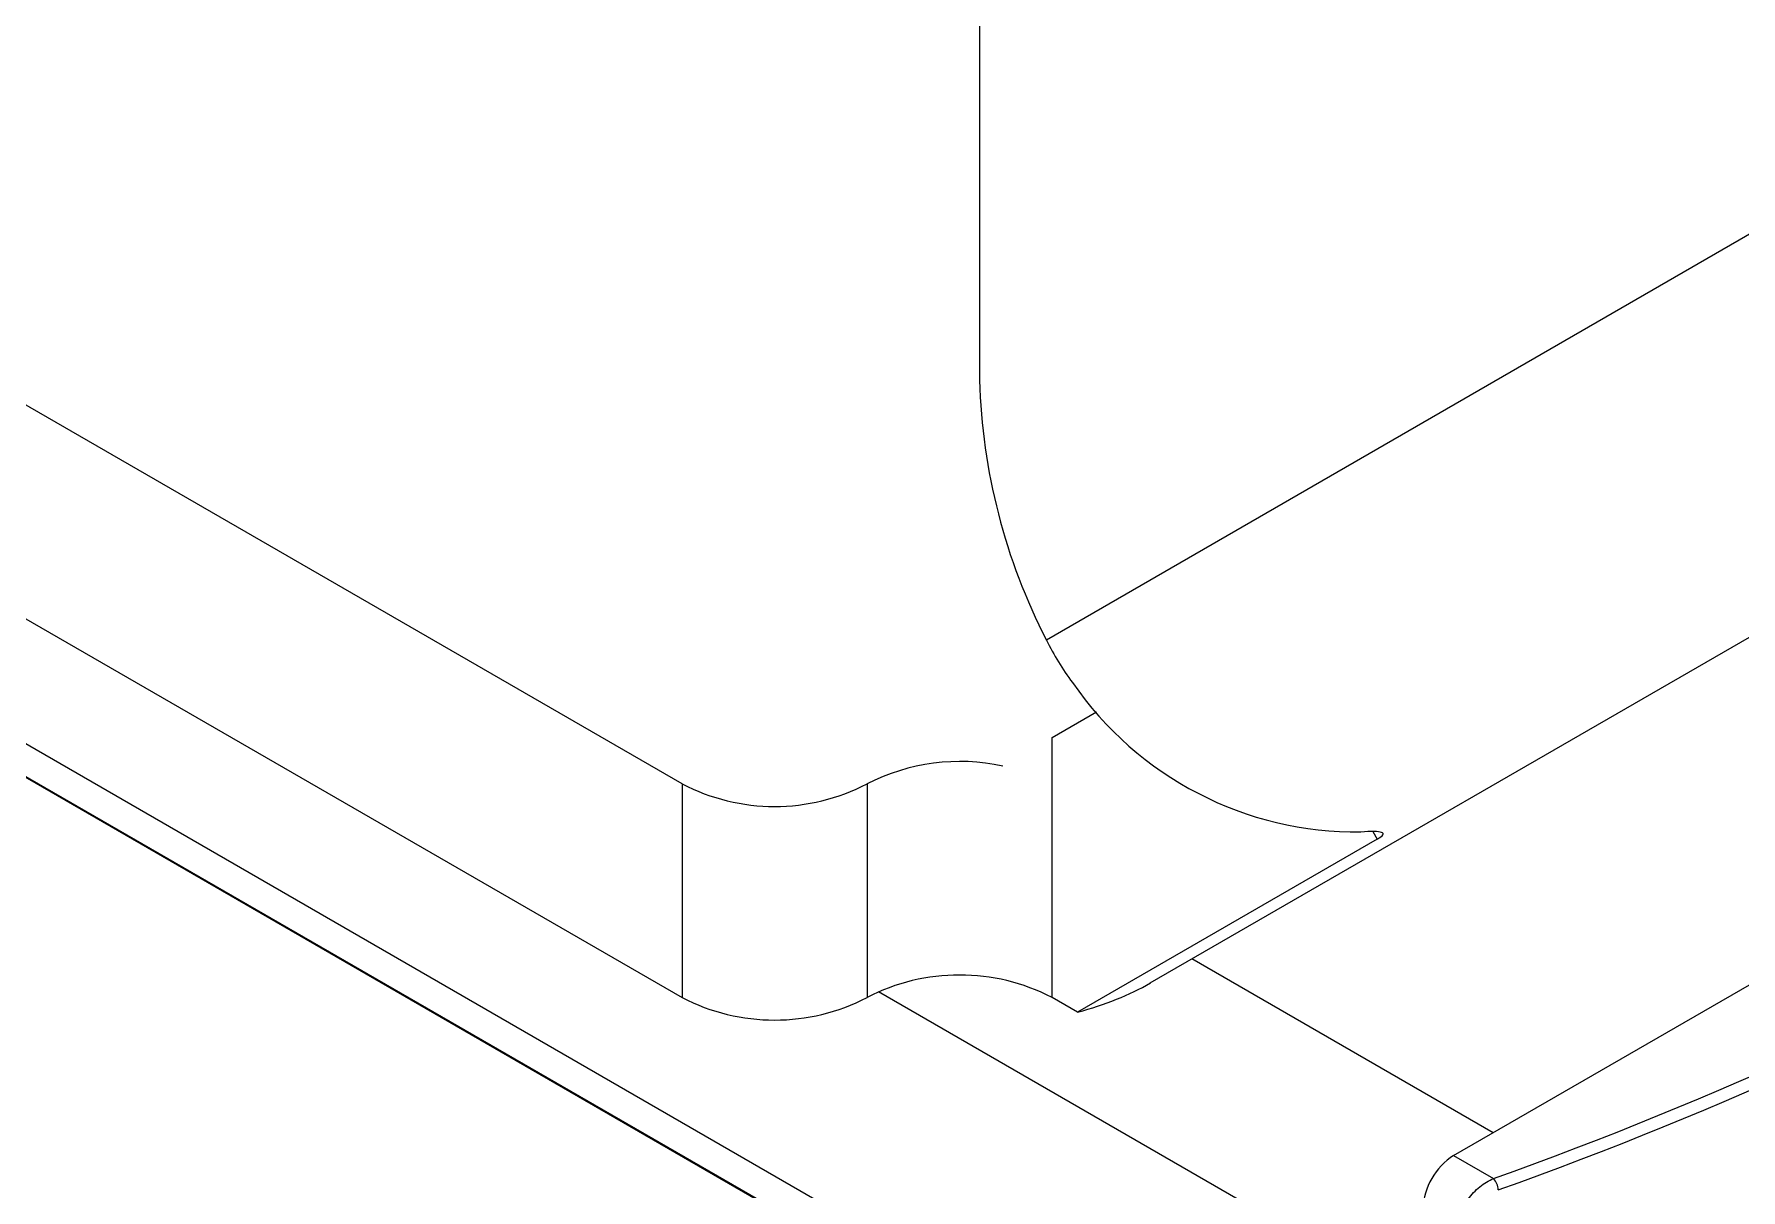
# Model space of a CAD drawing. Extents: x -976302 to -776254, y 5665 to 231437.
# Drawn here: x -788557.4 to -788360.5, y 88235 to 88368.3 of the extents above; entities that cross this region are included whole.
import ezdxf

# ---------------------------------------------------------------- set-up
doc = ezdxf.new("R2010")
doc.units = 0
doc.header["$LTSCALE"] = 1000
doc.header["$MEASUREMENT"] = 0
doc.layers.add('暖通', color=7, linetype='Continuous')

msp = doc.modelspace()

# ---------------------------------------------------------------- linework, layer by layer
at = {"layer": '暖通', "color": 7}
for p, q in [((-788397.26, 88193.43), (-791955.4, 90247.51)), ((-788397.26, 88193.43), (-791955.4, 90247.51)), ((-791953.11, 90242.44), (-788397.18, 88189.64)), ((-791953.11, 90242.44), (-788397.18, 88189.64)), ((-788397.18, 88189.49), (-791951.85, 90241.55)), ((-788397.18, 88189.49), (-791951.85, 90241.55)), ((-788448.3, 88551.91), (-788448.3, 88328.41)), ((-788448.3, 88551.91), (-788448.3, 88328.41)), ((-788272.18, 88395.66), (-788440.59, 88298.41)), ((-788272.18, 88395.66), (-788440.59, 88298.41)), ((-788482.63, 88281.81), (-788668.92, 88389.35)), ((-788482.63, 88281.81), (-788668.92, 88389.35)), ((-788428.61, 88258.84), (-788223.59, 88377.23)), ((-788428.61, 88258.84), (-788223.59, 88377.23)), ((-788668.92, 88364.7), (-788482.63, 88257.16)), ((-788668.92, 88364.7), (-788482.63, 88257.16)), ((-788428.61, 88258.84), (-788293.4, 88336.89)), ((-788428.61, 88258.84), (-788293.4, 88336.89)), ((-788393.62, 88238.94), (-788253.94, 88319.57)), ((-788393.62, 88238.94), (-788253.94, 88319.57)), ((-788439.93, 88287.16), (-788434.82, 88290.12)), ((-788439.93, 88287.16), (-788434.82, 88290.12)), ((-788439.93, 88257.16), (-788439.93, 88287.16)), ((-788439.93, 88257.16), (-788439.93, 88287.16)), ((-788482.63, 88281.81), (-788482.63, 88257.16)), ((-788482.63, 88281.81), (-788482.63, 88257.16)), ((-788461.28, 88281.81), (-788461.28, 88257.16)), ((-788461.28, 88281.81), (-788461.28, 88257.16)), ((-788402.43, 88275.43), (-788437, 88255.47)), ((-788402.43, 88275.43), (-788437, 88255.47)), ((-788402.94, 88276.31), (-788402.43, 88275.43)), ((-788402.94, 88276.31), (-788402.43, 88275.43)), ((-788389.07, 88241.56), (-788423.8, 88261.61)), ((-788389.07, 88241.56), (-788423.8, 88261.61)), ((-788397.26, 88221.63), (-788459.96, 88257.83)), ((-788397.26, 88221.63), (-788459.96, 88257.83)), ((-788437, 88255.47), (-788439.93, 88257.16)), ((-788437, 88255.47), (-788439.93, 88257.16)), ((-788393.62, 88238.94), (-788389.01, 88236.27)), ((-788393.62, 88238.94), (-788389.01, 88236.27))]:
    msp.add_line(p, q, dxfattribs=at)
for centre, radius, start, end in [((-788378.57, 88330.34), 69.76, 181.5923, 207.2454), ((-788378.57, 88330.34), 69.76, 181.5923, 207.2454), ((-788539.16, 88657.67), 447.34, 289.6122, 310.3824), ((-788539.16, 88657.67), 447.34, 289.6122, 310.3824), ((-788538.93, 88657.25), 448.29, 289.6122, 310.3824), ((-788538.93, 88657.25), 448.29, 289.6122, 310.3824), ((-788404.81, 88316.04), 39.77, 214.5059, 270.7318), ((-788404.81, 88316.04), 39.77, 214.5059, 270.7318), ((-788450.57, 88260.99), 23.41, 77.8045, 117.2242), ((-788450.57, 88260.99), 23.41, 77.8045, 117.2242), ((-788471.95, 88302.41), 23.2, 242.6097, 297.3903), ((-788471.95, 88302.41), 23.2, 242.6097, 297.3903), ((-788450.61, 88236.56), 23.2, 62.6097, 117.3903), ((-788450.61, 88236.56), 23.2, 62.6097, 117.3903), ((-788471.95, 88277.76), 23.2, 242.6097, 297.3903), ((-788471.95, 88277.76), 23.2, 242.6097, 297.3903), ((-788389.45, 88232.42), 7.73, 122.6055, 177.3945), ((-788389.45, 88232.42), 7.73, 122.6055, 177.3945), ((-788390.39, 88234.92), 1.93, 1.2361, 44.2696), ((-788390.39, 88234.92), 1.93, 1.2361, 44.2696)]:
    msp.add_arc(centre, radius, start, end, dxfattribs=at)
msp.add_ellipse((-788468.86, 88282.08), major_axis=(48.84, -13.08), ratio=0.51759, start_param=5.552808, end_param=5.805489, dxfattribs=at)
msp.add_ellipse((-788468.86, 88282.08), major_axis=(48.84, -13.08), ratio=0.51759, start_param=5.552808, end_param=5.805489, dxfattribs=at)
msp.add_open_spline([(-788440.59, 88298.41), (-788439.74, 88296.68), (-788438.74, 88295.05), (-788437.59, 88293.5)], degree=3, dxfattribs=at)
msp.add_open_spline([(-788440.59, 88298.41), (-788439.74, 88296.68), (-788438.74, 88295.05), (-788437.59, 88293.5)], degree=3, dxfattribs=at)
for points, knots in [([(-788402.43, 88275.43), (-788402.09, 88275.63), (-788401.87, 88275.79), (-788401.7, 88276.06), (-788401.75, 88276.16), (-788402.1, 88276.28), (-788402.41, 88276.31), (-788403.22, 88276.32), (-788403.73, 88276.3), (-788404.31, 88276.26)], [0, 0, 0, 0, 0.25, 0.25, 0.5, 0.5, 0.75, 0.75, 1, 1, 1, 1]), ([(-788402.43, 88275.43), (-788402.09, 88275.63), (-788401.87, 88275.79), (-788401.7, 88276.06), (-788401.75, 88276.16), (-788402.1, 88276.28), (-788402.41, 88276.31), (-788403.22, 88276.32), (-788403.73, 88276.3), (-788404.31, 88276.26)], [0, 0, 0, 0, 0.25, 0.25, 0.5, 0.5, 0.75, 0.75, 1, 1, 1, 1]), ([(-788393.18, 88230.47), (-788393.18, 88231.56), (-788392.72, 88232.81), (-788391.56, 88234.42), (-788391.1, 88234.91), (-788390.09, 88235.73), (-788389.55, 88236.05), (-788389.01, 88236.27)], [0, 0, 0, 0, 0.5, 0.5, 0.75, 0.75, 1, 1, 1, 1]), ([(-788393.18, 88230.47), (-788393.18, 88231.56), (-788392.72, 88232.81), (-788391.56, 88234.42), (-788391.1, 88234.91), (-788390.09, 88235.73), (-788389.55, 88236.05), (-788389.01, 88236.27)], [0, 0, 0, 0, 0.5, 0.5, 0.75, 0.75, 1, 1, 1, 1])]:
    msp.add_open_spline(points, degree=3, knots=knots, dxfattribs=at)

doc.saveas('drawing.dxf')
